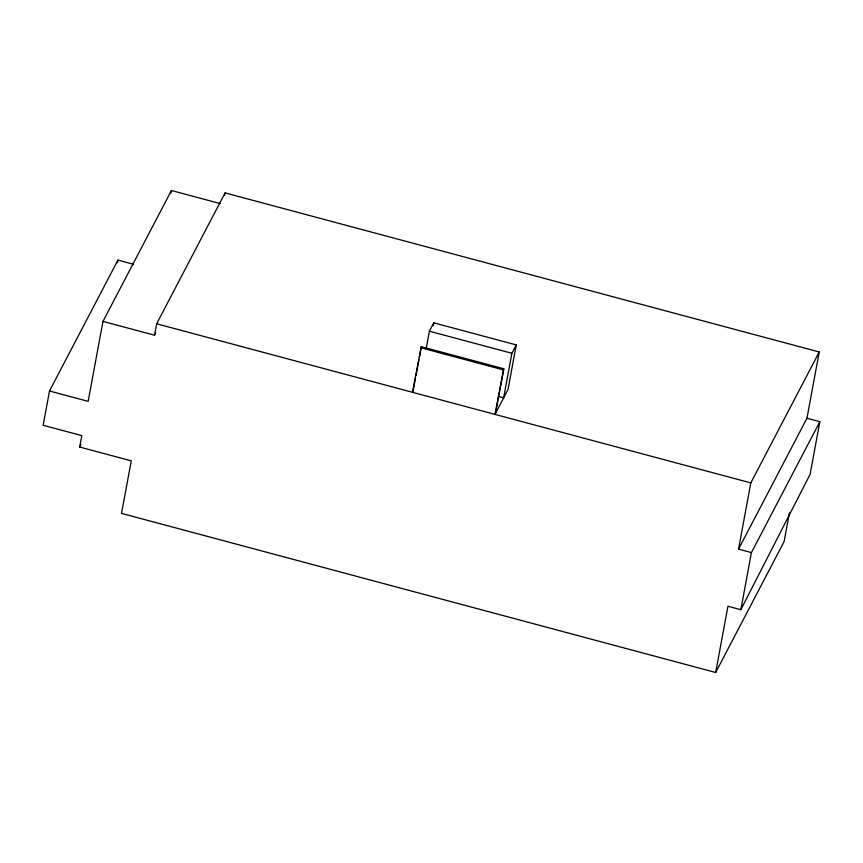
<?xml version="1.0" encoding="UTF-8"?>
<svg xmlns="http://www.w3.org/2000/svg" width="863" height="863" viewBox="0 0 863 863"><rect width="100%" height="100%" fill="white"/><g stroke="black" fill="none" stroke-linecap="round" stroke-linejoin="round"><path stroke-width="1.29" d="M133.398 264.251L117.929 260.108L49.504 391.004L43.15 425.265L81.812 435.621L79.698 447.045L131.252 460.842L121.521 513.388L715.675 672.493L784.1 541.597L789.44 512.795M220.389 203.625L171.413 190.507L102.977 321.403L88.166 401.36L49.504 391.004M117.444 262.74L117.929 260.108M170.928 193.129L171.413 190.507M102.977 321.403L154.531 335.211L156.645 323.787L225.081 192.891L819.235 351.996L806.959 418.242L738.534 549.138L751.414 552.59L819.85 421.694L806.959 418.242M224.607 195.437L225.081 192.891M495.535 413.312L503.787 368.771L421.306 346.678L412.482 392.298L413.043 391.219M413.291 389.914L415.47 378.123M415.966 375.502L418.879 359.774M419.364 357.163L421.306 346.678M426.236 348.221L429.396 331.198L433.776 322.827L516.257 344.909L508.005 389.45L494.974 414.391L503.787 368.771M433.291 325.448L433.776 322.827M516.257 344.909L511.878 353.28L503.625 397.821L498.469 396.441M715.675 672.493L727.951 606.247L740.842 609.699L810.098 474.348L819.85 421.694M738.534 549.138L750.81 482.902L819.235 351.996M740.842 609.699L751.414 552.59M79.698 447.045L80.939 444.661M154.531 335.211L155.772 332.827M429.396 331.198L511.878 353.28M420.734 347.757L503.226 369.849M156.645 323.787L750.81 482.902"/></g></svg>
